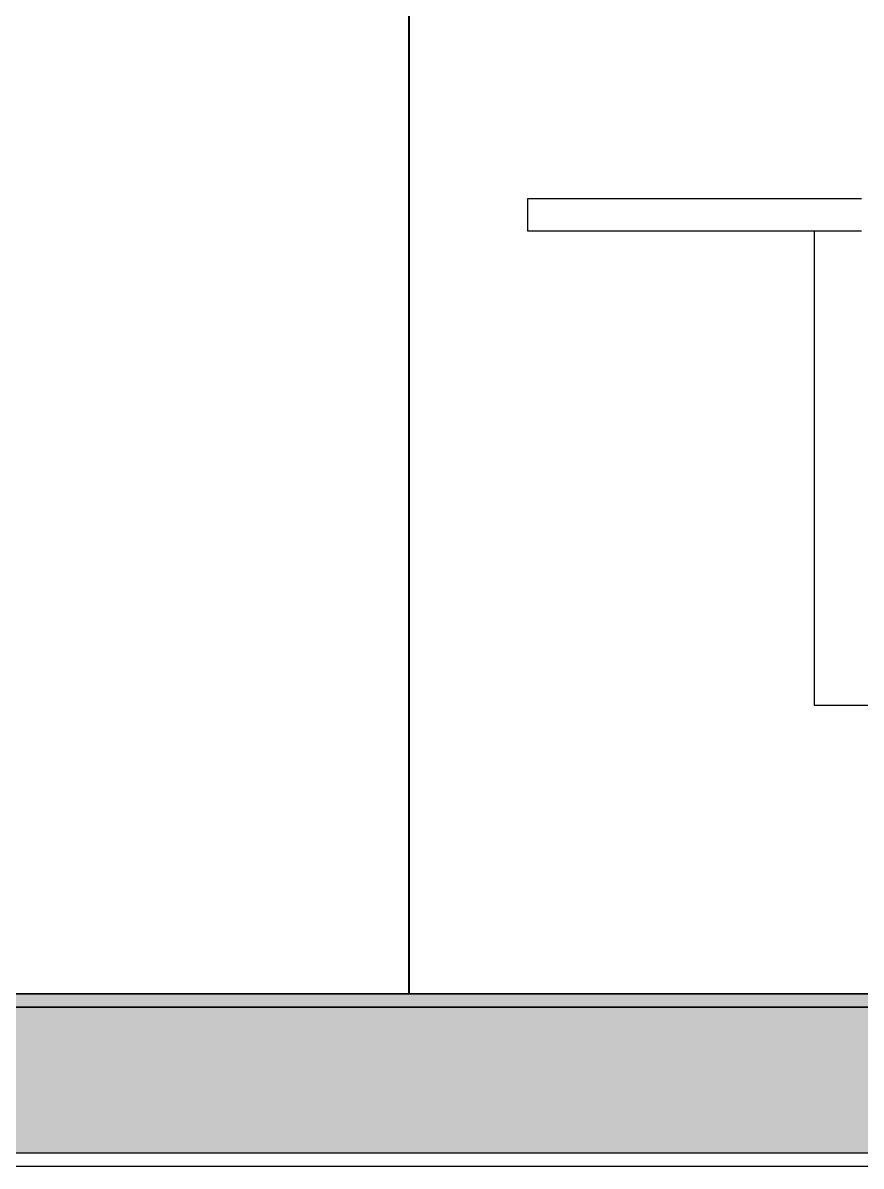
# Model space of a CAD drawing. Header units: millimetres. Extents: x -1966 to 205283, y -140015 to 7000.
# Drawn here: x 5233 to 7871, y -542 to 3054 of the extents above; entities that cross this region are included whole.
import ezdxf

# ---------------------------------------------------------------- set-up
doc = ezdxf.new("R2010")
doc.units = ezdxf.units.MM
doc.header["$LTSCALE"] = 1000
doc.layers.add('1', color=7, linetype='Continuous', lineweight=40)

msp = doc.modelspace()

# ---------------------------------------------------------------- hatches: boundary and pattern name
h = msp.add_hatch(color=256)
h.dxf.hatch_style = 1
h.paths.add_polyline_path([(19478.4, 0.1), (10469.3, 0.1), (1548.4, 0.1), (1548.4, -499.9), (19478.4, -499.9)])
h.paths.add_polyline_path([(25648, 0.1), (22832.4, 0.1), (22832.3, 0), (22832.2, 0.1), (21950.2, 0.1), (20205.5, 0.1), (20203.9, 0.1), (19478.4, 0.1), (19478.4, -499.9), (21950.2, -499.9), (25648, -499.9)])

# ---------------------------------------------------------------- linework, layer by layer
for p, q in [((6820.7, 2500.1), (6820.7, 2400.1)), ((7247.6, 2500.1), (6820.7, 2500.1)), ((7268.6, 2500.1), (7247.6, 2500.1)), ((7291.6, 2500.1), (7268.6, 2500.1)), ((7316.6, 2500.1), (7291.6, 2500.1)), ((7343.3, 2500.1), (7316.6, 2500.1)), ((7371.9, 2500.1), (7343.3, 2500.1)), ((7402.2, 2500.1), (7371.9, 2500.1)), ((7434.1, 2500.1), (7402.2, 2500.1)), ((7467.6, 2500.1), (7434.1, 2500.1)), ((7502.7, 2500.1), (7467.6, 2500.1)), ((7539.2, 2500.1), (7502.7, 2500.1)), ((7577, 2500.1), (7539.2, 2500.1)), ((7616.1, 2500.1), (7577, 2500.1)), ((7656.4, 2500.1), (7616.1, 2500.1)), ((7697.8, 2500.1), (7656.4, 2500.1)), ((7740.2, 2500.1), (7697.8, 2500.1)), ((7783.5, 2500.1), (7740.2, 2500.1)), ((7827.6, 2500.1), (7783.5, 2500.1)), ((7872.4, 2500.1), (7827.6, 2500.1)), ((6820.7, 2400.1), (7247.6, 2400.1)), ((7247.6, 2400.1), (7268.6, 2400.1)), ((7268.6, 2400.1), (7291.6, 2400.1)), ((7291.6, 2400.1), (7316.6, 2400.1)), ((7316.6, 2400.1), (7343.3, 2400.1)), ((7343.3, 2400.1), (7371.9, 2400.1)), ((7371.9, 2400.1), (7402.2, 2400.1)), ((7402.2, 2400.1), (7434.1, 2400.1)), ((7434.1, 2400.1), (7467.6, 2400.1)), ((7467.6, 2400.1), (7502.7, 2400.1)), ((7502.7, 2400.1), (7539.2, 2400.1)), ((7539.2, 2400.1), (7577, 2400.1)), ((7577, 2400.1), (7616.1, 2400.1)), ((7616.1, 2400.1), (7656.4, 2400.1)), ((7656.4, 2400.1), (7697.8, 2400.1)), ((7697.8, 2400.1), (7723.7, 2400.1)), ((7723.7, 907), (7723.7, 2400.1)), ((7723.7, 2400.1), (7740.2, 2400.1)), ((7740.2, 2400.1), (7783.5, 2400.1)), ((7783.5, 2400.1), (7827.6, 2400.1)), ((7827.6, 2400.1), (7872.4, 2400.1)), ((7899.2, 907), (7723.7, 907)), ((1.5, 0.1), (21950.2, 0.1)), ((1.5, 0.1), (21950.2, 0.1)), ((10469.3, 0.1), (1.5, 0.1)), ((5099.4, 0.1), (5259.3, 0.1)), ((5577.6, 0.1), (5238.5, 0.1)), ((5381, 0.1), (5239.9, 0.1)), ((5588.6, 0.1), (5240.5, 0.1)), ((6108.7, 0.1), (5243.9, 0.1)), ((5873.2, 0.1), (5246.5, 0.1)), ((6554, 0.1), (5250.3, 0.1)), ((6396.5, 0.1), (5250.6, 0.1)), ((5259.3, 0.1), (5422.4, 0.1)), ((5428.1, 0.1), (5270.9, 0.1)), ((5633.6, 0.1), (5284.9, 0.1)), ((5652.9, 0.1), (5287.3, 0.1)), ((5490.9, 0.1), (5307.4, 0.1)), ((5435.3, 0.1), (5309.1, 0.1)), ((5586.3, 0.1), (5324.8, 0.1)), ((5862.2, 0.1), (5329.3, 0.1)), ((6045, 0.1), (5335.7, 0.1)), ((5550, 0.1), (5357.8, 0.1)), ((5956.7, 0.1), (5369, 0.1)), ((5799, 0.1), (5388.2, 0.1)), ((6175.4, 0.1), (5398.2, 0.1)), ((5879.1, 0.1), (5403.8, 0.1)), ((6216.5, 0.1), (5406.5, 0.1)), ((5422.4, 0.1), (5588.5, 0.1)), ((5646.6, 0.1), (5456.1, 0.1)), ((5674.9, 0.1), (5462.5, 0.1)), ((5825.5, 0.1), (5524.3, 0.1)), ((5705.2, 0.1), (5533.9, 0.1)), ((5947.8, 0.1), (5578, 0.1)), ((6218.8, 0.1), (5579, 0.1)), ((5588.5, 0.1), (5757, 0.1)), ((6005, 0.1), (5630.1, 0.1)), ((6065.7, 0.1), (5634.2, 0.1)), ((6450.6, 0.1), (5645.1, 0.1)), ((5861.2, 0.1), (5656.9, 0.1)), ((5964.3, 0.1), (5682.3, 0.1)), ((6012.8, 0.1), (5726, 0.1)), ((5757, 0.1), (5927.7, 0.1)), ((6056, 0.1), (5779, 0.1)), ((6196.1, 0.1), (5804.8, 0.1)), ((5895.7, 0.1), (5828.4, 0.1)), ((5991.4, 0.1), (5857.1, 0.1)), ((6554, 0.1), (5880.5, 0.1)), ((6389.9, 0.1), (5884, 0.1)), ((6009.5, 0.1), (5917.3, 0.1)), ((5927.7, 0.1), (6100.1, 0.1)), ((6117.9, 0.1), (5946, 0.1)), ((6082.4, 0.1), (6006.2, 0.1)), ((6114.7, 0.1), (6018.4, 0.1)), ((6218.5, 0.1), (6034.8, 0.1)), ((6313.6, 0.1), (6044.3, 0.1)), ((6100.1, 0.1), (6273.8, 0.1)), ((6130.4, 0.1), (6104.2, 0.1)), ((6190.4, 0.1), (6111.9, 0.1)), ((6264.4, 0.1), (6155.1, 0.1)), ((6287.4, 0.1), (6161.4, 0.1)), ((6375.9, 0.1), (6215.6, 0.1)), ((6554, 0.1), (6248.6, 0.1)), ((6273.8, 0.1), (6448.4, 0.1)), ((6312.2, 0.1), (6324.6, 0.1)), ((6339.7, 0.1), (6416.2, 0.1)), ((6433.5, 0.1), (6357.6, 0.1)), ((6364.5, 0.1), (6641.9, 0.1)), ((6388, 0.1), (6466.5, 0.1)), ((6407.7, 0.1), (6720.5, 0.1)), ((6429.9, 0.1), (6437.5, 0.1)), ((6432.2, 0.1), (7124.2, 0.1)), ((6448.4, 0.1), (8150.6, 0.1)), ((8150.6, 0.1), (6448.4, 0.1)), ((6466.5, 0.1), (6578.8, 0.1)), ((6750.6, 0.1), (6490.4, 0.1)), ((6537.3, 0.1), (6760.8, 0.1)), ((6554, 0.1), (7294.9, 0.1)), ((6554, 0.1), (7804.3, 0.1)), ((6601, 0.1), (6562.7, 0.1)), ((6563.4, 0.1), (6626.3, 0.1)), ((6578.8, 0.1), (6841.1, 0.1)), ((6585.4, 0.1), (6708.2, 0.1)), ((6649.5, 0.1), (6793.3, 0.1)), ((6665.4, 0.1), (7040.4, 0.1)), ((6678.1, 0.1), (6877.2, 0.1)), ((6762.8, 0.1), (6756.7, 0.1)), ((6759.3, 0.1), (6916.9, 0.1)), ((6760.1, 0.1), (7838.4, 0.1)), ((6810.8, 0.1), (7821.4, 0.1)), ((6814.5, 0.1), (7190.7, 0.1)), ((6820.7, 0.1), (6980.9, 0.1)), ((6904.4, 0.1), (6965.6, 0.1)), ((6920.6, 0.1), (7310.9, 0.1)), ((6954, 0.1), (7103.9, 0.1)), ((6965, 0.1), (7823.4, 0.1)), ((7007.7, 0.1), (7156.7, 0.1)), ((7008.2, 0.1), (7228.6, 0.1)), ((7032, 0.1), (7345.3, 0.1)), ((7037.4, 0.1), (7180.3, 0.1)), ((7054.3, 0.1), (7573.8, 0.1)), ((7057.2, 0.1), (7472.3, 0.1)), ((7077.2, 0.1), (7076.2, 0.1)), ((7114.3, 0.1), (7359.3, 0.1)), ((7135.8, 0.1), (7866.9, 0.1)), ((7135.8, 0.1), (7824.8, 0.1)), ((7139, 0.1), (7821.4, 0.1)), ((7142.3, 0.1), (7367.4, 0.1)), ((7181.2, 0.1), (7492.3, 0.1)), ((7190.7, 0.1), (7246.4, 0.1)), ((7192, 0.1), (7726.1, 0.1)), ((7217.5, 0.1), (7561.2, 0.1)), ((7222.1, 0.1), (7345.3, 0.1)), ((7261.1, 0.1), (7431.2, 0.1)), ((7268.2, 0.1), (7441.9, 0.1)), ((7284.5, 0.1), (7858.9, 0.1)), ((7298.7, 0.1), (7530.5, 0.1)), ((7328.2, 0.1), (7663.3, 0.1)), ((7359.2, 0.1), (7657.3, 0.1)), ((7407.1, 0.1), (7773.4, 0.1)), ((7421.4, 0.1), (7830.8, 0.1)), ((7427.4, 0.1), (7504.3, 0.1)), ((7459.9, 0.1), (7697.1, 0.1)), ((7477.6, 0.1), (7698.8, 0.1)), ((7487.7, 0.1), (7587, 0.1)), ((7495.8, 0.1), (7590.3, 0.1)), ((7520.1, 0.1), (7786.5, 0.1)), ((7546.6, 0.1), (7854.6, 0.1)), ((7556.8, 0.1), (7615.1, 0.1)), ((7564.1, 0.1), (7869.3, 0.1)), ((7573.4, 0.1), (7737.2, 0.1)), ((21929.9, -42), (201, -42)), ((21929.9, -42), (201, -42)), ((21929.9, -42), (216.7, -42)), ((10272, -42), (3913, -42)), ((9202.3, -42), (3938.3, -42)), ((9202.3, -42), (4059.8, -42)), ((9932, -42), (4076.6, -42)), ((4131.2, -42), (21929.9, -42)), ((21929.9, -42), (4162.8, -42)), ((5998.5, -42), (4648.5, -42)), ((7998.5, -42), (5998.5, -42)), ((13492.9, -42), (7854.7, -42)), ((1548.4, -499.9), (19478.4, -499.9)), ((-18.7, -542), (21929.9, -542))]:
    msp.add_line(p, q)
at = {"layer": '1'}
for p, q in [((6448.4, 3000.1), (6448.4, 3150.1)), ((6448.4, 0.1), (6448.4, 3000.1))]:
    msp.add_line(p, q, dxfattribs=at)

doc.saveas('drawing.dxf')
